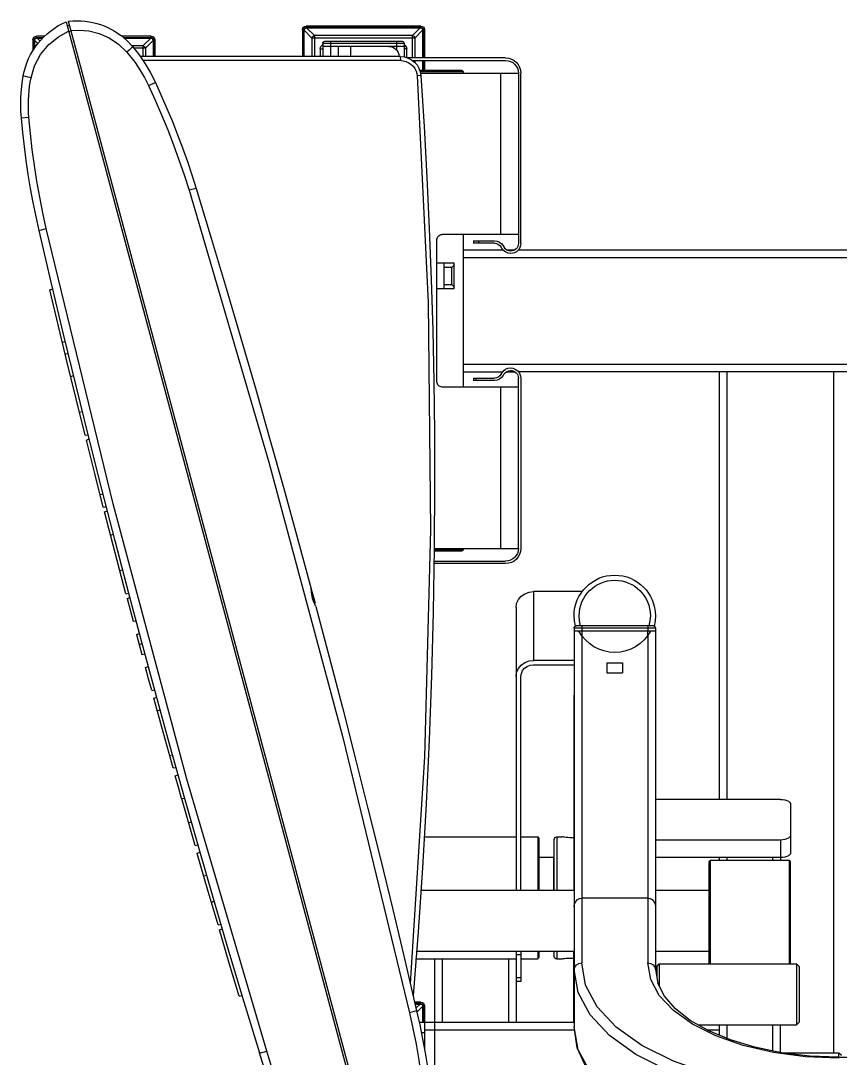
# Model space of a CAD drawing. Header units: millimetres. Extents: x 24547 to 62889, y 34568 to 56011.
# Drawn here: x 49689 to 50189, y 45287 to 45921 of the extents above; entities that cross this region are included whole.
import ezdxf

# ---------------------------------------------------------------- set-up
doc = ezdxf.new("R2010")
doc.units = ezdxf.units.MM

# ---------------------------------------------------------------- blocks, each defined once
blk = doc.blocks.new('A$C72363A16')
for points in [[(1.26, 825.08), (1.74, 827.35), (2.35, 829.57), (3.1, 831.74), (3.97, 833.85), (4.97, 835.89), (6.09, 837.86), (7.33, 839.75), (8.68, 841.57), (10.15, 843.3), (11.71, 844.93), (13.38, 846.48), (15.14, 847.91), (16.99, 849.25), (18.94, 850.47), (20.96, 851.57), (23.07, 852.55)], [(23.07, 852.55), (186.43, 242.85)], [(23.63, 850.44), (24.7, 850.83)], [(24.27, 852.86), (26.48, 853.06), (28.7, 853.12), (30.73, 853.07), (32.74, 852.9), (34.74, 852.62), (36.7, 852.24), (38.64, 851.75), (40.55, 851.16), (42.42, 850.47), (44.25, 849.67), (47.76, 847.8), (51.06, 845.54), (54.11, 842.93), (56.89, 839.97)], [(187.64, 243.17), (24.27, 852.86)], [(143.27, 848.54), (143.41, 849.27), (143.81, 849.87), (144.4, 850.27), (145.12, 850.42)], [(203.48, 850.42), (145.12, 850.42)], [(145.12, 850.42), (145.12, 849.69)], [(203.47, 850.42), (204.21, 850.27), (204.8, 849.87), (205.2, 849.27), (205.35, 848.54)], [(203.47, 849.69), (203.47, 850.42)], [(5.22, 824.11), (7.02, 830.26), (10.08, 835.99), (14.26, 841.04), (19.18, 845.02)], [(6.16, 843.38), (6.3, 844.1), (6.7, 844.69), (7.29, 845.09), (8.02, 845.23)], [(8.02, 845.23), (8.02, 844.5)], [(12.12, 845.23), (8.02, 845.23)], [(19.18, 845.02), (24.34, 847.81)], [(24.36, 847.71), (25.56, 848.02)], [(25.53, 848.12), (29.86, 848.36), (34.7, 847.92), (39.83, 846.67), (44.99, 844.43), (49.8, 841.2), (53.94, 837.16)], [(66.38, 845.23), (51.44, 845.23)], [(66.38, 845.23), (67.1, 845.09), (67.7, 844.69), (68.09, 844.1), (68.24, 843.38)], [(66.38, 844.5), (66.38, 845.23)], [(143.27, 848.54), (143.98, 848.54)], [(143.27, 848.54), (143.27, 834.9)], [(143.98, 848.54), (144.07, 848.99), (144.32, 849.36), (144.68, 849.6), (145.12, 849.69)], [(143.98, 848.54), (143.98, 834.9)], [(144.19, 848.28), (144.26, 848.67), (144.41, 848.98), (144.67, 849.24), (145.01, 849.43), (145.4, 849.48)], [(144.19, 834.9), (144.19, 848.28)], [(148.12, 844.32), (144.19, 848.28)], [(203.48, 849.69), (145.12, 849.69)], [(145.4, 849.48), (203.2, 849.48)], [(149.34, 845.55), (145.4, 849.48)], [(148.12, 844.32), (148.16, 844.5), (148.21, 844.69), (148.29, 844.84)], [(148.29, 844.84), (148.4, 845), (148.53, 845.16), (148.67, 845.26), (148.83, 845.36), (149, 845.47), (149.17, 845.52), (149.34, 845.55)], [(199.27, 845.55), (149.33, 845.55)], [(149.33, 845.55), (149.33, 834.9)], [(203.2, 849.48), (199.27, 845.55)], [(199.27, 834.19), (199.27, 845.55)], [(199.27, 845.55), (199.62, 845.47), (199.93, 845.26), (200.21, 845), (200.39, 844.69), (200.48, 844.32)], [(204.41, 848.28), (200.48, 844.32)], [(203.2, 849.48), (203.59, 849.43), (203.93, 849.24), (204.18, 848.98), (204.36, 848.67), (204.41, 848.28)], [(203.47, 849.69), (203.92, 849.6), (204.29, 849.36), (204.53, 848.99), (204.62, 848.54)], [(204.41, 848.28), (204.41, 834.19)], [(205.35, 848.54), (204.62, 848.54)], [(204.62, 848.54), (204.62, 834.19)], [(205.35, 848.54), (205.35, 834.19)], [(6.16, 843.38), (6.89, 843.38)], [(6.16, 843.38), (6.16, 837.81)], [(6.89, 843.38), (6.98, 843.82), (7.22, 844.18), (7.58, 844.42), (8.02, 844.5)], [(6.89, 843.38), (6.89, 839.06)], [(7.1, 843.1), (7.15, 843.49), (7.32, 843.83), (7.58, 844.09), (7.9, 844.24), (8.31, 844.3)], [(7.1, 839.32), (7.1, 843.1)], [(8.79, 841.4), (7.1, 843.1)], [(11.34, 844.5), (8.02, 844.5)], [(8.31, 844.3), (11.08, 844.3)], [(9.86, 842.76), (8.31, 844.3)], [(66.38, 844.5), (52.33, 844.5)], [(52.59, 844.3), (66.09, 844.3)], [(56.89, 839.97), (56.73, 839.71), (56.12, 839.11), (55.16, 838.23), (53.94, 837.16)], [(62.16, 840.36), (56.5, 840.36)], [(56.89, 839.97), (60.24, 835.71), (63.3, 831.24), (66.06, 826.58), (68.5, 821.74)], [(66.09, 844.3), (62.16, 840.36)], [(62.16, 840.36), (62.16, 834.9)], [(62.16, 840.36), (62.51, 840.29), (62.84, 840.1), (63.1, 839.84), (63.29, 839.5), (63.37, 839.17)], [(67.3, 843.1), (63.37, 839.17)], [(66.09, 844.3), (66.5, 844.24), (66.82, 844.09), (67.08, 843.83), (67.25, 843.49), (67.3, 843.1)], [(66.38, 844.5), (66.82, 844.42), (67.18, 844.18), (67.42, 843.82), (67.51, 843.38)], [(67.3, 843.1), (67.3, 834.9)], [(68.24, 843.38), (67.51, 843.38)], [(67.51, 843.38), (67.51, 834.9)], [(68.24, 843.38), (68.24, 834.9)], [(200.48, 844.32), (148.12, 844.32)], [(148.12, 844.32), (148.12, 834.9)], [(152.32, 838.78), (152.41, 839.44), (152.66, 840.06), (153.07, 840.6), (153.61, 841.01)], [(153.61, 841.61), (153.69, 842.02), (153.91, 842.35), (154.24, 842.57), (154.65, 842.66)], [(195, 841.61), (153.61, 841.61)], [(153.61, 841.61), (153.61, 840.08)], [(195, 840.08), (153.61, 840.08)], [(153.61, 840.08), (153.61, 834.9)], [(154.65, 842.66), (193.97, 842.66)], [(157.49, 842.66), (157.49, 840.08)], [(157.5, 840.08), (157.5, 834.9)], [(161.37, 840.08), (161.37, 834.9)], [(167.73, 840.08), (167.73, 834.9)], [(187.24, 840.08), (188.28, 839.97), (189.25, 839.67), (190.13, 839.19), (190.89, 838.56), (191.52, 837.79), (192, 836.91), (192.3, 835.94), (192.41, 834.9)], [(191.11, 840.08), (191.11, 838.25)], [(191.12, 842.66), (191.12, 840.08)], [(193.97, 842.66), (194.37, 842.57), (194.7, 842.35), (194.92, 842.02), (195, 841.61)], [(195, 841.61), (195, 840.08)], [(195, 841.01), (195.53, 840.6), (195.94, 840.06), (196.2, 839.44), (196.29, 838.78)], [(195, 840.08), (195, 834.71)], [(200.48, 844.32), (200.48, 834.19)], [(53.94, 837.16), (55.39, 835.42), (56.78, 833.64), (58.12, 831.82), (59.4, 829.97), (60.64, 828.07), (61.81, 826.14), (62.93, 824.17), (63.98, 822.16), (64.99, 820.1)], [(63.37, 839.17), (57.56, 839.17)], [(193.21, 834.9), (60.83, 834.9)], [(63.37, 839.17), (63.37, 834.9)], [(152.32, 838.78), (153.61, 838.78)], [(152.32, 838.78), (152.32, 834.9)], [(193.21, 834.9), (195.21, 834.7), (197.07, 834.15), (198.78, 833.27), (200.28, 832.11), (201.55, 830.68), (202.54, 829.04), (203.22, 827.21), (203.54, 825.23)], [(193.33, 832.84), (193.21, 834.9)], [(196.29, 838.78), (195, 838.78)], [(196.29, 834.43), (196.29, 838.78)], [(246.63, 834.19), (196.86, 834.19)], [(246.63, 834.19), (248.18, 834.03), (249.63, 833.58), (250.94, 832.87), (252.08, 831.93), (253.02, 830.79), (253.73, 829.48), (254.18, 828.03), (254.33, 826.48)], [(193.33, 832.84), (62.25, 832.84)], [(193.33, 832.84), (194.48, 832.76), (195.79, 832.45), (197.13, 831.9), (198.42, 831.09), (199.54, 830.02), (200.43, 828.8), (201.05, 827.52), (201.43, 826.25), (201.59, 825.1)], [(199.2, 832.94), (246.63, 832.94)], [(200.48, 832.94), (200.48, 831.85)], [(204.41, 832.94), (204.41, 827.76)], [(204.62, 832.94), (204.62, 827.76)], [(205.35, 832.94), (205.35, 827.76)], [(246.63, 832.94), (247.93, 832.81), (249.14, 832.43), (250.24, 831.84), (251.2, 831.05), (251.99, 830.1), (252.59, 829), (252.97, 827.79), (253.1, 826.48)], [(0.31, 803.49), (0.08, 807.09), (0, 810.7), (0.08, 814.31), (0.32, 817.91), (0.71, 821.5), (1.26, 825.08)], [(5.22, 824.11), (3.63, 824.43), (2.36, 824.71), (1.54, 824.95), (1.26, 825.08)], [(4.18, 803.83), (4.02, 806.09), (3.94, 808.36), (3.92, 810.62), (3.97, 812.89), (4.09, 815.16), (4.27, 817.4), (4.52, 819.63), (4.83, 821.87), (5.22, 824.11)], [(201.59, 825.1), (207.17, 709.71), (208.45, 594.13), (205.43, 478.59), (198.1, 363.29)], [(203.54, 825.21), (205.17, 799.28), (206.58, 773.35), (207.78, 747.41), (208.76, 721.45), (209.52, 695.5), (210.06, 669.53), (210.39, 643.57), (210.49, 617.6), (210.32, 585), (209.81, 552.4), (208.95, 519.81), (207.75, 487.23), (206.21, 454.66), (204.33, 422.11), (202.11, 389.59), (199.54, 357.08)], [(203.54, 825.23), (201.59, 825.1)], [(224.58, 827.76), (203.03, 827.76)], [(225.22, 827.11), (203.21, 827.11)], [(203.37, 826.48), (253.1, 826.48)], [(224.58, 827.76), (225.22, 827.11)], [(225.22, 826.48), (225.22, 827.11)], [(244.15, 744.35), (244.15, 826.48)], [(253.1, 826.48), (253.1, 739.82)], [(254.33, 739.82), (254.33, 826.48)], [(64.99, 820.1), (68.5, 821.74)], [(64.99, 820.1), (68.4, 812.68), (71.65, 805.18), (74.75, 797.66), (77.69, 790.05), (80.48, 782.37), (83.11, 774.66), (85.58, 766.87)], [(68.5, 821.74), (71.5, 815.17), (74.38, 808.55), (77.15, 801.88), (79.8, 795.16), (82.33, 788.4), (84.74, 781.59), (87.03, 774.73), (89.2, 767.84)], [(4.18, 803.83), (0.31, 803.49)], [(9.35, 746.46), (7.78, 753.51), (6.34, 760.59), (5.03, 767.69), (3.83, 774.82), (2.77, 781.96), (1.82, 789.12), (1, 796.3), (0.31, 803.49)], [(12.97, 747.42), (11.22, 755.39), (9.63, 763.39), (8.22, 771.43), (6.96, 779.48), (5.87, 787.58), (4.95, 795.68), (4.18, 803.83)], [(89.2, 767.84), (85.58, 766.87)], [(85.58, 766.87), (126.2, 628.57), (163.76, 488.36), (197.73, 348.3)], [(89.19, 767.84), (96.89, 742.47), (104.47, 717.07), (111.95, 691.64), (119.32, 666.18), (126.58, 640.69), (133.74, 615.17), (140.78, 589.61), (147.72, 564.03)], [(9.35, 746.46), (12.97, 747.42)], [(9.35, 746.46), (9.36, 746.46)], [(121.52, 327.87), (113.66, 353.8), (105.9, 379.75), (98.27, 405.74), (90.74, 431.77), (83.33, 457.82), (76.03, 483.91), (68.85, 510.03), (61.78, 536.18), (54.83, 562.36), (47.99, 588.57), (41.27, 614.81), (34.66, 641.08), (28.16, 667.38), (21.78, 693.71), (15.51, 720.07), (9.36, 746.46)], [(125.13, 328.85), (84.52, 467.14), (46.94, 607.34), (12.97, 747.42)], [(211.7, 741.77), (211.76, 742.28), (211.91, 742.77), (212.15, 743.2), (212.47, 743.59), (212.85, 743.9), (213.29, 744.14), (213.78, 744.29), (214.3, 744.35)], [(211.7, 669.32), (211.7, 741.77)], [(253.1, 744.35), (214.3, 744.35)], [(225.22, 666.74), (225.22, 744.35)], [(230.32, 741.09), (241.01, 741.09)], [(230.32, 741.09), (230.32, 739.87)], [(241.01, 739.87), (230.32, 739.87)], [(232.9, 741.09), (232.9, 739.87)], [(241.01, 741.09), (242.35, 740.92), (243.58, 740.41), (244.63, 739.61), (245.45, 738.54)], [(241.01, 739.87), (242.03, 739.73), (242.96, 739.34), (243.76, 738.73), (244.39, 737.92)], [(254.33, 739.82), (254.23, 738.78), (253.93, 737.82), (253.46, 736.95), (252.83, 736.19), (252.08, 735.56), (251.2, 735.09), (250.24, 734.79), (249.2, 734.69), (247.87, 734.87), (246.65, 735.38), (245.59, 736.19), (244.76, 737.27)], [(253.1, 739.82), (253.02, 739.04), (252.79, 738.31), (252.43, 737.65), (251.96, 737.08), (251.38, 736.6), (250.72, 736.24), (249.99, 736.02), (249.2, 735.94), (248.19, 736.07), (247.27, 736.45), (246.47, 737.06), (245.84, 737.86)], [(225.22, 736.59), (245.38, 736.59)], [(244.76, 737.27), (244.39, 737.92)], [(245.45, 738.54), (245.84, 737.86)], [(247.07, 736.59), (251.24, 736.59)], [(253.05, 736.59), (677.46, 736.59)], [(220.53, 729.74), (211.7, 729.74)], [(215.36, 716.8), (215.36, 729.74)], [(220.53, 729.14), (220.34, 728.72), (219.93, 728.23), (219.3, 727.63)], [(220.53, 716.8), (220.53, 729.74)], [(225.22, 732.71), (677.46, 732.71)], [(219.3, 727.63), (215.36, 727.63)], [(219.3, 718.88), (219.3, 727.63)], [(215.36, 718.88), (219.3, 718.88)], [(219.3, 718.88), (219.93, 718.28), (220.34, 717.79), (220.53, 717.4)], [(14.82, 716.2), (16.29, 716.74)], [(32.77, 642.19), (23.68, 679.18), (14.82, 716.22)], [(14.82, 716.2), (14.82, 716.22)], [(211.7, 716.8), (220.53, 716.8)], [(21.16, 689.63), (22.67, 689.97)], [(22.62, 683.59), (24.14, 683.85)], [(225.22, 678.39), (677.46, 678.39)], [(244.69, 673.85), (245.52, 674.94), (246.58, 675.76), (247.82, 676.28), (249.17, 676.46), (250.21, 676.35), (251.18, 676.05), (252.05, 675.57), (252.82, 674.94), (253.45, 674.17), (253.93, 673.29), (254.23, 672.32), (254.33, 671.28)], [(25.39, 672.11), (26.86, 672.63)], [(225.22, 674.51), (245.18, 674.51)], [(230.25, 671.28), (240.95, 671.28)], [(230.25, 671.28), (230.25, 670.03)], [(231.55, 671.28), (231.55, 670.03)], [(245.4, 672.63), (244.57, 671.54), (243.51, 670.72), (242.27, 670.2), (240.92, 670.03)], [(244.31, 673.23), (243.69, 672.41), (242.89, 671.79), (241.96, 671.41), (240.95, 671.28)], [(244.32, 673.23), (244.69, 673.85)], [(245.77, 673.23), (245.4, 672.63)], [(245.77, 673.23), (246.4, 674.05), (247.2, 674.68), (248.14, 675.07), (249.17, 675.21), (249.96, 675.13), (250.7, 674.9), (251.37, 674.53), (251.95, 674.05), (252.43, 673.47), (252.79, 672.8), (253.02, 672.07), (253.1, 671.28)], [(247, 674.51), (251.34, 674.51)], [(253.1, 584.62), (253.1, 671.28)], [(677.46, 674.51), (253.15, 674.51)], [(254.33, 671.28), (254.33, 584.62)], [(355.38, 456.93), (355.38, 674.51)], [(359.26, 456.93), (359.26, 674.51)], [(413.59, 327.86), (413.59, 674.51)], [(214.3, 666.74), (213.78, 666.8), (213.29, 666.95), (212.85, 667.18), (212.47, 667.5), (212.15, 667.88), (211.91, 668.32), (211.76, 668.8), (211.7, 669.32)], [(253.1, 666.74), (214.3, 666.74)], [(240.92, 670.03), (230.25, 670.03)], [(244.15, 584.62), (244.15, 666.74)], [(29.83, 654.04), (31.37, 654.32)], [(32.77, 642.19), (34.31, 642.42)], [(33.37, 639.77), (34.84, 640.31)], [(33.37, 639.77), (33.38, 639.77)], [(42, 605.6), (37.67, 622.67), (33.38, 639.77)], [(40.35, 612.06), (41.86, 612.42)], [(41.99, 605.65), (43.53, 605.91)], [(42.6, 603.25), (44.06, 603.8)], [(42.6, 603.25), (42.62, 603.2)], [(53.44, 561.54), (47.99, 582.36), (42.62, 603.2)], [(45.64, 591.41), (47.12, 591.93)], [(210.17, 583.34), (224.58, 583.34)], [(210.19, 583.98), (225.22, 583.98)], [(210.21, 584.62), (253.1, 584.62)], [(225.22, 583.98), (224.58, 583.34)], [(225.22, 583.98), (225.22, 584.62)], [(253.1, 584.62), (252.97, 583.31), (252.59, 582.1), (251.99, 581), (251.2, 580.04), (250.24, 579.25), (249.14, 578.65), (247.93, 578.28), (246.63, 578.14)], [(254.33, 584.62), (254.18, 583.06), (253.73, 581.61), (253.02, 580.3), (252.08, 579.16), (250.94, 578.22), (249.63, 577.51), (248.18, 577.06), (246.63, 576.91)], [(246.63, 576.91), (209.91, 576.91)], [(209.93, 578.14), (246.63, 578.14)], [(50.32, 573.39), (51.85, 573.68)], [(282.12, 545.1), (281.61, 547.7), (281.44, 550.34), (281.55, 552.46), (281.87, 554.51), (282.38, 556.49), (283.07, 558.39), (283.94, 560.2), (284.98, 561.91), (286.17, 563.5), (287.51, 564.97), (288.98, 566.31), (290.57, 567.5), (292.28, 568.54), (294.08, 569.41), (295.98, 570.1), (297.97, 570.61), (300.02, 570.93), (302.13, 571.03), (304.25, 570.93), (306.3, 570.61), (308.28, 570.1), (310.18, 569.41), (311.99, 568.54), (313.7, 567.5), (315.29, 566.31), (316.76, 564.97), (318.1, 563.5), (319.29, 561.91), (320.33, 560.2), (321.2, 558.39), (321.89, 556.49), (322.4, 554.51), (322.72, 552.46), (322.82, 550.34), (322.66, 547.7), (322.16, 545.11)], [(284.79, 545.15), (284.22, 547.71), (284.02, 550.34), (284.12, 552.19), (284.39, 553.99), (284.84, 555.72), (285.45, 557.39), (286.21, 558.97), (287.12, 560.46), (288.16, 561.85), (289.33, 563.14), (290.62, 564.31), (292.01, 565.35), (293.51, 566.26), (295.09, 567.02), (296.75, 567.63), (298.49, 568.08), (300.28, 568.35), (302.13, 568.44), (303.98, 568.35), (305.78, 568.08), (307.52, 567.63), (309.18, 567.02), (310.77, 566.26), (312.26, 565.35), (313.65, 564.31), (314.94, 563.14), (316.11, 561.85), (317.15, 560.46), (318.06, 558.97), (318.82, 557.39), (319.43, 555.72), (319.88, 553.99), (320.15, 552.19), (320.25, 550.34), (320.05, 547.71), (319.49, 545.15)], [(53.42, 561.58), (54.96, 561.83)], [(54.05, 559.17), (55.52, 559.71)], [(150.14, 555.03), (149.66, 556.22), (148.97, 557.73), (148.4, 559.39), (148.06, 561.12), (147.9, 562.77), (147.72, 564.03)], [(147.77, 563.82), (148.73, 560.26), (149.67, 556.7)], [(251.91, 554.51), (252.21, 556.62), (253.11, 558.57), (254.53, 560.25), (256.39, 561.54), (258.54, 562.35), (260.86, 562.62)], [(285.56, 562.62), (260.86, 562.62)], [(260.86, 562.62), (260.86, 527.64)], [(54.05, 559.17), (54.07, 559.13)], [(54.07, 559.13), (55.6, 553.37), (57.12, 547.61)], [(149.69, 556.72), (149.67, 556.7)], [(150.12, 555.03), (156.91, 529.41), (163.59, 503.75), (170.16, 478.07), (176.62, 452.36), (182.96, 426.63), (189.2, 400.87), (195.33, 375.08), (201.34, 349.26)], [(251.91, 554.51), (251.91, 410.64)], [(57.12, 547.57), (58.66, 547.84)], [(281.47, 544.13), (281.55, 544.53), (281.77, 544.86), (282.1, 545.08), (282.5, 545.16)], [(322.85, 544.13), (281.47, 544.13)], [(281.47, 544.13), (281.47, 542.57)], [(321.82, 545.16), (282.5, 545.16)], [(285.35, 545.16), (285.35, 542.57)], [(318.97, 545.16), (318.97, 542.57)], [(321.82, 545.16), (322.22, 545.08), (322.55, 544.86), (322.77, 544.53), (322.85, 544.13)], [(322.85, 544.13), (322.85, 542.57)], [(58.92, 540.88), (60.38, 541.41)], [(58.92, 540.9), (60.29, 535.78), (61.65, 530.64)], [(58.92, 540.88), (58.92, 540.9)], [(281.47, 542.57), (281.47, 341.24)], [(283.94, 542.57), (281.47, 542.57)], [(320.38, 542.57), (318.87, 540.18), (317.07, 538.05), (315.03, 536.19), (312.76, 534.63), (310.31, 533.38), (307.71, 532.47), (304.98, 531.9), (302.16, 531.71), (299.34, 531.9), (296.62, 532.47), (294.01, 533.38), (291.56, 534.63), (289.29, 536.19), (287.25, 538.05), (285.45, 540.18), (283.94, 542.57)], [(320.38, 542.57), (283.94, 542.57)], [(284.05, 542.57), (284.05, 542.39)], [(285.35, 540.34), (285.35, 373.71)], [(285.45, 542.57), (285.45, 540.21)], [(318.87, 542.57), (318.87, 540.21)], [(318.97, 540.34), (318.97, 373.71)], [(320.27, 542.57), (320.27, 542.39)], [(322.85, 542.57), (320.38, 542.57)], [(322.85, 542.57), (322.85, 370.34)], [(60.27, 535.77), (61.77, 536.18)], [(61.64, 530.68), (63.18, 530.94)], [(63.45, 523.99), (64.91, 524.52)], [(63.45, 523.99), (63.46, 523.95)], [(66.59, 512.44), (65.01, 518.2), (63.46, 523.95)], [(251.91, 519.52), (252.21, 521.63), (253.11, 523.59), (254.53, 525.27), (256.39, 526.56), (258.54, 527.36), (260.86, 527.64)], [(254.39, 519.52), (254.62, 521.05), (255.26, 522.45), (256.29, 523.68), (257.63, 524.6), (259.18, 525.19), (260.86, 525.4)], [(281.47, 527.64), (260.86, 527.64)], [(260.86, 525.4), (281.47, 525.4)], [(298.12, 526.41), (305.99, 526.41)], [(298.12, 526.41), (298.12, 521.24)], [(305.99, 526.41), (305.99, 521.24)], [(254.39, 410.64), (254.39, 519.52)], [(298.12, 521.24), (305.99, 521.24)], [(66.59, 512.4), (68.12, 512.68)], [(67.67, 508.4), (69.14, 508.94)], [(67.67, 508.4), (67.69, 508.37)], [(77.47, 472.95), (72.56, 490.65), (67.69, 508.36)], [(281.47, 509.88), (281.33, 509.85)], [(281.33, 509.85), (281.33, 410.64)], [(69.43, 502.02), (70.91, 502.47)], [(75.7, 479.28), (77.21, 479.64)], [(77.49, 472.9), (79.01, 473.17)], [(78.59, 468.91), (80.05, 469.45)], [(78.59, 468.91), (78.61, 468.87)], [(81.84, 457.4), (80.22, 463.14), (78.61, 468.87)], [(81.83, 457.35), (83.37, 457.62)], [(81.89, 457.21), (81.89, 457.19)], [(88.66, 433.42), (85.26, 445.3), (81.89, 457.19)], [(386.43, 456.93), (322.85, 456.93)], [(386.43, 456.93), (387.58, 456.87), (388.67, 456.67), (389.65, 456.36), (390.48, 455.96), (391.08, 455.47), (391.47, 454.91), (391.6, 454.34)], [(391.6, 454.34), (391.6, 429.86)], [(85.34, 445.01), (86.8, 445.54)], [(391.6, 438.82), (391.47, 438.25), (391.08, 437.7), (390.48, 437.21), (389.65, 436.8), (388.67, 436.49), (387.58, 436.3), (386.43, 436.24)], [(88.63, 433.46), (90.17, 433.74)], [(205.19, 437.85), (251.91, 437.85)], [(254.39, 437.85), (262.93, 437.85)], [(262.93, 437.85), (262.93, 410.64)], [(262.93, 437.85), (263.55, 437.23)], [(263.55, 437.23), (263.55, 410.64)], [(271.31, 436.56), (271.41, 437.06), (271.69, 437.47), (272.1, 437.75), (272.6, 437.85)], [(271.31, 410.64), (271.31, 436.56)], [(272.6, 437.85), (272.6, 410.64)], [(272.6, 437.85), (275.19, 437.85)], [(275.28, 437.83), (275.19, 437.85)], [(280.36, 437.41), (279.33, 437.43), (278.34, 437.48), (277.43, 437.56), (276.65, 437.64), (276.03, 437.72), (275.56, 437.79), (275.28, 437.83)], [(281.33, 437.43), (280.36, 437.41)], [(386.43, 436.24), (322.85, 436.24)], [(386.43, 436.24), (386.43, 425.89)], [(89.78, 429.49), (91.24, 430.02)], [(89.78, 429.48), (89.78, 429.46)], [(100.34, 393.13), (95.03, 411.29), (89.78, 429.46)], [(391.6, 429.86), (391.47, 429.29), (391.08, 428.74), (390.48, 428.25), (389.65, 427.84), (388.67, 427.53), (387.58, 427.34), (386.43, 427.27)], [(263.55, 427.5), (271, 427.5)], [(271, 427.5), (271, 410.64)], [(271, 427.5), (271.31, 427.19)], [(386.43, 427.27), (322.85, 427.27)], [(350.83, 425.89), (350.21, 425.27)], [(350.21, 373.26), (350.21, 425.27)], [(390.97, 425.89), (350.83, 425.89)], [(350.83, 373.26), (350.83, 425.89)], [(355.38, 425.89), (355.38, 427.27)], [(359.26, 425.89), (359.26, 427.27)], [(382.55, 425.89), (382.55, 427.27)], [(390.97, 373.26), (390.97, 425.89)], [(391.6, 425.27), (390.97, 425.89)], [(391.6, 373.26), (391.6, 425.27)], [(93.08, 417.95), (94.61, 418.3)], [(281.47, 410.64), (203.29, 410.64)], [(281.47, 402.21), (281.68, 403.7), (282.3, 404.99), (283.19, 405.94), (284.24, 406.51), (285.35, 406.7)], [(318.97, 406.7), (285.35, 406.7)], [(318.97, 406.7), (320.08, 406.51), (321.12, 405.94), (322.02, 404.99), (322.63, 403.7), (322.85, 402.21)], [(350.21, 410.64), (322.85, 410.64)], [(96.96, 404.63), (98.42, 405.16)], [(100.34, 393.11), (101.87, 393.38)], [(101.09, 390.53), (102.55, 391.06)], [(101.09, 390.53), (101.11, 390.53)], [(111.13, 356.77), (106.09, 373.64), (101.11, 390.53)], [(200.84, 375.76), (251.91, 375.76)], [(281.47, 379.6), (201.12, 379.6)], [(210.52, 375.76), (210.52, 290.43)], [(214.4, 375.76), (214.4, 343.39)], [(248.03, 375.76), (248.03, 343.39)], [(251.91, 379.6), (251.91, 343.39)], [(251.91, 378), (254.39, 378)], [(254.39, 379.6), (254.39, 364.26)], [(254.39, 375.76), (262.93, 375.76)], [(262.93, 379.6), (262.93, 375.76)], [(262.93, 375.76), (263.55, 376.39)], [(263.55, 379.6), (263.55, 376.39)], [(271.31, 377.06), (271.31, 379.54)], [(272.6, 375.76), (272.1, 375.86), (271.69, 376.14), (271.41, 376.55), (271.31, 377.06)], [(272.6, 379.6), (272.6, 375.76)], [(272.6, 375.76), (275.19, 375.76)], [(275.19, 375.76), (275.28, 375.78)], [(275.28, 375.78), (275.56, 375.83), (276.03, 375.89), (276.65, 375.98), (277.43, 376.06), (278.34, 376.13), (279.33, 376.18), (280.36, 376.2)], [(280.36, 376.2), (281.33, 376.18)], [(281.33, 343.39), (281.33, 379.6)], [(350.21, 379.6), (322.85, 379.6)], [(281.47, 370.34), (281.76, 371.63), (282.6, 372.73), (283.87, 373.46), (285.35, 373.71)], [(415.97, 303.09), (392.62, 304.11), (369.97, 307.14), (348.72, 312.1), (329.52, 318.82), (312.93, 327.11), (299.49, 336.71), (289.57, 347.34), (283.5, 358.67), (281.47, 370.34)], [(415.97, 308.4), (393.29, 309.39), (371.3, 312.34), (350.66, 317.15), (332.02, 323.68), (315.92, 331.73), (302.85, 341.05), (293.23, 351.37), (287.33, 362.37), (285.35, 373.71)], [(382.8, 328.13), (367.47, 331.7), (353.62, 336.56), (341.65, 342.53), (331.96, 349.46), (324.8, 357.12), (320.43, 365.29), (318.97, 373.71)], [(318.97, 373.71), (320.45, 373.46), (321.7, 372.73), (322.56, 371.63), (322.85, 370.34)], [(322.85, 370.34), (324.04, 363.4)], [(323.5, 371.96), (324.8, 373.26)], [(323.5, 371.96), (323.5, 366.56)], [(324.8, 373.26), (394.62, 373.26)], [(324.8, 373.26), (324.8, 361.92)], [(394.62, 373.26), (394.62, 342.22)], [(394.62, 373.26), (395.92, 371.96)], [(395.92, 371.96), (395.92, 343.52)], [(254.39, 366.14), (251.91, 366.14)], [(254.39, 364.26), (251.91, 364.26)], [(415.97, 325.72), (401.29, 326.29), (386.98, 327.99), (373.41, 330.76), (360.96, 334.51), (349.91, 339.13), (340.55, 344.46), (333.01, 350.38), (327.47, 356.72), (324.04, 363.4)], [(111.12, 356.79), (112.66, 357.06)], [(203.47, 353.73), (200.3, 353.73)], [(203.47, 353.73), (204.21, 353.58), (204.8, 353.19), (205.2, 352.59), (205.35, 351.87)], [(203.47, 353.01), (203.47, 353.73)], [(201.35, 349.26), (197.73, 348.3)], [(203.47, 353.01), (200.47, 353.01)], [(200.52, 352.8), (203.2, 352.8)], [(203.2, 352.8), (201.03, 350.63)], [(201.35, 349.26), (201.34, 349.26)], [(201.35, 349.26), (202.92, 342.21), (204.36, 335.13), (205.67, 328.03), (206.87, 320.9), (207.94, 313.76), (208.88, 306.6), (209.7, 299.42), (210.39, 292.23)], [(204.41, 351.59), (201.5, 348.66)], [(203.2, 352.8), (203.59, 352.74), (203.93, 352.57), (204.18, 352.32), (204.36, 351.98), (204.41, 351.59)], [(203.47, 353.01), (203.92, 352.92), (204.29, 352.68), (204.53, 352.31), (204.62, 351.87)], [(204.41, 351.59), (204.41, 343.39)], [(204.62, 351.87), (204.62, 343.39)], [(205.35, 351.87), (204.62, 351.87)], [(205.35, 351.87), (205.35, 343.39)], [(197.73, 348.3), (199.48, 340.33), (201.07, 332.32), (202.49, 324.29), (203.74, 316.23), (204.83, 308.14), (205.75, 300.03), (206.52, 291.89)], [(281.47, 343.39), (202.64, 343.39)], [(205.35, 343.39), (205.35, 329.76)], [(394.62, 342.22), (395.92, 343.52)], [(205.35, 338.21), (203.74, 338.21)], [(281.72, 339.51), (205.35, 339.5)], [(415.97, 272.04), (395.04, 272.86), (374.59, 275.34), (355.14, 279.42), (337.11, 285.02), (320.97, 292.03), (307.15, 300.3), (296.05, 309.62), (287.95, 319.78), (283.07, 330.44), (281.47, 341.24)], [(415.97, 273.98), (392.62, 275), (369.97, 278.03), (348.72, 282.99), (329.52, 289.71), (312.93, 298), (299.49, 307.61), (289.57, 318.23), (283.5, 329.56), (281.47, 341.24)], [(344.49, 342.22), (394.62, 342.22)], [(355.38, 339.51), (349.26, 339.51)], [(355.38, 336.84), (355.38, 342.22)], [(359.28, 335.21), (359.28, 342.22)], [(382.54, 328.9), (382.54, 342.22)], [(386.43, 328.11), (386.43, 342.22)], [(121.51, 327.87), (125.13, 328.85)], [(142.2, 273.96), (139.2, 280.53), (136.32, 287.16), (133.56, 293.83), (130.91, 300.55), (128.38, 307.32), (125.97, 314.13), (123.68, 320.98), (121.51, 327.87)], [(145.72, 275.61), (142.3, 283.03), (139.06, 290.52), (135.96, 298.06), (133.02, 305.67), (130.23, 313.34), (127.6, 321.06), (125.13, 328.85)], [(415.97, 325.2), (399.13, 325.94), (382.8, 328.13)], [(416.17, 327.86), (388.05, 327.86)], [(416.17, 325.72), (416.17, 327.86)], [(417.47, 326.56), (416.17, 327.86)], [(415.97, 325.72), (572.5, 325.72)], [(415.97, 325.72), (415.97, 325.2)]]:
    blk.add_lwpolyline(points)

msp = doc.modelspace()

# ---------------------------------------------------------------- block references
at = {"xscale": 1.2, "yscale": 1.2, "zscale": 1.2}
msp.add_blockref('A$C72363A16', (49688.5, 44896.75), dxfattribs=at)

doc.saveas('drawing.dxf')
